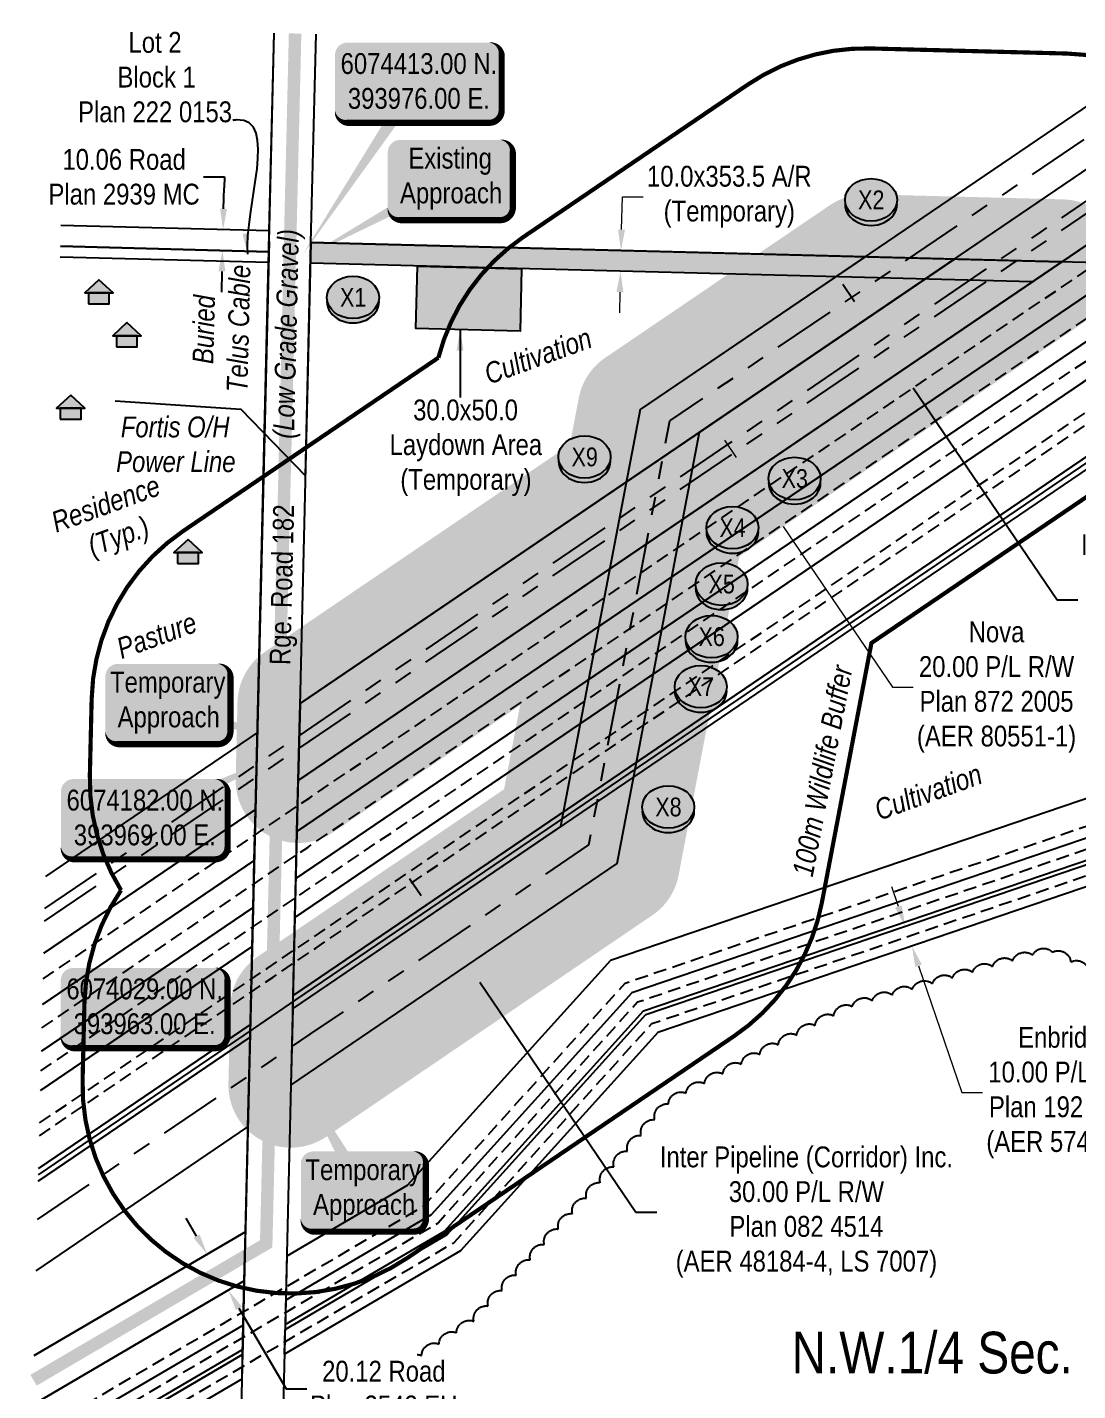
# Model space of a CAD drawing. Extents: x 393387 to 395361, y 6073498 to 6075418.
# Drawn here: x 393845 to 394349, y 6073871 to 6074525 of the extents above; entities that cross this region are included whole.
import ezdxf
from ezdxf.enums import TextEntityAlignment as Align

# ---------------------------------------------------------------- set-up
doc = ezdxf.new("R2010")
doc.units = 0
doc.header["$LTSCALE"] = 5
doc.header["$PDSIZE"] = 0.5
for name, pattern in [('0', [1, 1, 0]), ('foc-DRILLPATH', [14.75, 6, -1.75, 1.75, -1.75, 1.75, -1.75]), ('foc-TIELINE', [1.875, 1.25, -0.625]), ('UG_PIPE', [1.875, 1.25, -0.625])]:
    doc.linetypes.add(name, pattern=pattern)
doc.layers.get('Defpoints').update_dxf_attribs({"color": 9})
for name, color, linetype in [('AS-CABLE', 224, 'foc-CABLE'), ('AS-PIPE-UG', 44, 'UG_PIPE'), ('AS-POWER', 104, 'foc-POWER'), ('AS-POWER-T', 104, 'Continuous'), ('AS-RESIDENCE', 14, 'Continuous'), ('AS-ROADS', 254, 'Continuous'), ('AS-TELUS', 224, 'foc-TEL'), ('C-RW', 13, 'Continuous'), ('C-SYMBOL', 7, 'Continuous'), ('F-RW', 190, 'Continuous'), ('L-ROAD-T', 7, 'Continuous'), ('L-SEC', 7, 'Continuous'), ('L-TITLEDB', 4, 'Continuous'), ('L-TITLEDB-T', 4, 'Continuous'), ('P-BUFFER-H 30m', 51, 'Continuous'), ('P-BUFFER-YELLOW', 50, 'foc-TIELINE'), ('P-BUFFER-YELLOW-T', 50, 'Continuous'), ('P-CROSSINGS', 250, 'Continuous'), ('P-PDRILLPATH', 12, 'foc-DRILLPATH'), ('P-PROPOSED', 10, 'Continuous'), ('P-PROPOSED-T', 10, 'Continuous'), ('P-TEMP-H', 41, 'Continuous'), ('P-TEMP_WORKSPACE', 46, 'Continuous'), ('T-BUSH', 110, '0')]:
    doc.layers.add(name, color=color, linetype=linetype)
for name, color, linetype, lineweight in [('F-RW-T', 190, 'Continuous', 9), ('P-TEMP-T', 46, 'Continuous', 18), ('T-TEXT', 48, 'Continuous', 18)]:
    doc.layers.add(name, color=color, linetype=linetype, lineweight=lineweight)
doc.layers.add('P-REPAIR-BLUE-H', color=7, linetype='Continuous', true_color=0xa0d6fd)
doc.layers.add('P-REPAIR-PURPLE-H', color=7, linetype='Continuous', true_color=0xeeddfd)
doc.styles.add('175L', font='ARIALN.TTF', dxfattribs={"height": 20})
doc.styles.add('80', font='ARIALN.TTF', dxfattribs={"height": 10})
doc.styles.add('80CG', font='ARIALN.TTF', dxfattribs={"height": 10})
doc.styles.add('80L', font='ARIALN.TTF', dxfattribs={"height": 10})
doc.styles.add('80LS', font='ARIALNI.TTF', dxfattribs={"height": 10})
doc.styles.add('Crossing', font='ARIALN.TTF', dxfattribs={"height": 10})
doc.styles.add('foc-LtypeFont', font='ARIALN.TTF', dxfattribs={"height": 7.35})
doc.linetypes.add('foc-CABLE', pattern='A,2,-1,["C",foc-LtypeFont,S=0.2,R=0,X=-0.625,Y=-0.75],-1.24,8', length=12.24)
doc.linetypes.add('foc-POWER', pattern='A,6,-1,["P",foc-LtypeFont,S=0.2,R=0,X=-0.625,Y=-0.75],-1.24,4', length=12.24)
doc.linetypes.add('foc-POWER-NOLINE', pattern='A,0,-4,["P",foc-LtypeFont,S=0.2,R=0,X=-0.625,Y=-0.75],-8.24', length=12.24)
doc.linetypes.add('foc-TEL', pattern='A,2,-1,["T",foc-LtypeFont,S=0.2,R=0,X=-0.425,Y=-0.75],-1.24,8', length=12.24)
doc.linetypes.add('foc-TEL-NOLINE', pattern='A,0,-2,["T",foc-LtypeFont,S=0.2,R=0,X=-0.425,Y=-0.75],-10.24', length=12.24)
doc.dimstyles.new('Compass 5 000', dxfattribs={"dimscale": 5, "dimtxt": 9, "dimasz": 2, "dimexe": 0.2, "dimexo": 0.0625, "dimgap": 0.5, "dimtad": 0, "dimtih": 1, "dimtoh": 1, "dimzin": 0, "dimdsep": 46, "dimtxsty": '80CG', "dimcen": 0.1, "dimse1": 1, "dimse2": 1, "dimclrd": 256, "dimclrt": 256, "dimaunit": 1, "dimadec": 4, "dimazin": 0, "dimtfac": 0.06, "dimtofl": 0, "dimtmove": 0, "dimatfit": 1, "dimfxl": 0.2, "dimtolj": 1, "dimtzin": 0, "dimlwd": -1, "dimarcsym": 0})

# ---------------------------------------------------------------- blocks, each defined once
blk = doc.blocks.new('*D424')
at = {"layer": 'Defpoints', "color": 0, "transparency": 16777216}
for p in [(394544.08, 6074448.83), (394251.2, 6074286.77), (394268.32, 6074261.55)]:
    blk.add_point(p, dxfattribs=at)
at = {"layer": 'F-RW-T', "transparency": 16777216}
for p, q in [((394521.34, 6074482.32), (394515.72, 6074490.59)), ((394549.7, 6074440.56), (394613.17, 6074347.11)), ((394613.17, 6074347.11), (394623.17, 6074347.11))]:
    blk.add_line(p, q, dxfattribs=at)
for points in [[(394522.72, 6074483.26), (394519.96, 6074481.38), (394526.96, 6074474.05)], [(394551.08, 6074441.5), (394548.32, 6074439.62), (394544.08, 6074448.83)]]:
    blk.add_solid(points, dxfattribs=at)
at = {"layer": 'F-RW-T', "transparency": 16777216, "insert": (394696.93, 6074347.11), "char_height": 10, "attachment_point": 5, "style": '80CG'}
blk.add_mtext('\\A1;Pembina\\P30.48 P/L R/W\\PPlan 782 1469\\PPlan 042 0681\\P(AER 37742-61, 37742-256)', dxfattribs=at)
blk = doc.blocks.new('*D425')
at = {"layer": 'Defpoints', "color": 0, "transparency": 16777216}
for p in [(394449.52, 6074421.46), (394268.61, 6074317.02), (394277.18, 6074304.41)]:
    blk.add_point(p, dxfattribs=at)
at = {"layer": 'F-RW-T', "transparency": 16777216}
for p, q in [((394435.34, 6074442.34), (394429.72, 6074450.61)), ((394455.14, 6074413.18), (394488, 6074364.79)), ((394488, 6074364.79), (394498, 6074364.79))]:
    blk.add_line(p, q, dxfattribs=at)
for points in [[(394436.72, 6074443.27), (394433.96, 6074441.4), (394440.96, 6074434.06)], [(394456.52, 6074414.12), (394453.76, 6074412.25), (394449.52, 6074421.46)]]:
    blk.add_solid(points, dxfattribs=at)
at = {"layer": 'F-RW-T', "transparency": 16777216, "insert": (394541.2, 6074364.79), "char_height": 10, "attachment_point": 5, "style": '80CG'}
blk.add_mtext('\\A1;Suncor\\P15.24 P/L R/W\\PPlan 4625 NY\\P(AER 3907-143)', dxfattribs=at)
blk = doc.blocks.new('*D426')
at = {"layer": 'Defpoints', "color": 0, "transparency": 16777216}
for p in [(394412.83, 6074414.96), (394209.41, 6074298.92), (394219.69, 6074283.79)]:
    blk.add_point(p, dxfattribs=at)
at = {"layer": 'F-RW-T', "transparency": 16777216}
for p, q in [((394396.93, 6074438.36), (394391.32, 6074446.63)), ((394418.45, 6074406.69), (394493.37, 6074296.37)), ((394493.37, 6074296.37), (394503.37, 6074296.37))]:
    blk.add_line(p, q, dxfattribs=at)
for points in [[(394398.31, 6074439.3), (394395.56, 6074437.43), (394402.55, 6074430.09)], [(394419.83, 6074407.62), (394417.07, 6074405.75), (394412.83, 6074414.96)]]:
    blk.add_solid(points, dxfattribs=at)
at = {"layer": 'F-RW-T', "transparency": 16777216, "insert": (394546.56, 6074296.37), "char_height": 10, "attachment_point": 5, "style": '80CG'}
blk.add_mtext('\\A1;Nova\\P18.29 P/L R/W\\PPlan 762 0671\\P(AER 80240-44)', dxfattribs=at)
blk = doc.blocks.new('*D427')
at = {"layer": 'Defpoints', "color": 0, "transparency": 16777216}
for p in [(394178.48, 6074302.09), (394201.77, 6074293.73), (394189.72, 6074285.55)]:
    blk.add_point(p, dxfattribs=at)
at = {"layer": 'F-RW-T', "transparency": 16777216}
for p, q in [((394184.92, 6074318.55), (394179.3, 6074326.82)), ((394207.39, 6074285.46), (394259.72, 6074208.42)), ((394259.72, 6074208.42), (394269.72, 6074208.42))]:
    blk.add_line(p, q, dxfattribs=at)
for points in [[(394186.3, 6074319.49), (394183.54, 6074317.61), (394190.54, 6074310.28)], [(394208.77, 6074286.4), (394206.01, 6074284.52), (394201.77, 6074293.73)]]:
    blk.add_solid(points, dxfattribs=at)
at = {"layer": 'F-RW-T', "transparency": 16777216, "insert": (394309.72, 6074208.42), "char_height": 10, "attachment_point": 5, "style": '80CG'}
blk.add_mtext('\\A1;Nova\\P20.00 P/L R/W\\PPlan 872 2005\\P(AER 80551-1)', dxfattribs=at)
blk = doc.blocks.new('*D428')
at = {"layer": 'Defpoints', "color": 0, "transparency": 16777216}
for p in [(394247.23, 6074385.04), (394087.67, 6074276.68), (394104.53, 6074251.87)]:
    blk.add_point(p, dxfattribs=at)
at = {"layer": 'P-PROPOSED-T', "color": 240, "transparency": 16777216}
for p, q in [((394241.61, 6074393.31), (394235.99, 6074401.59)), ((394269.7, 6074351.95), (394338.77, 6074250.25)), ((394338.77, 6074250.25), (394348.77, 6074250.25))]:
    blk.add_line(p, q, dxfattribs=at)
for points in [[(394242.99, 6074394.25), (394240.23, 6074392.38), (394247.23, 6074385.04)], [(394271.08, 6074352.89), (394268.32, 6074351.01), (394264.08, 6074360.22)]]:
    blk.add_solid(points, dxfattribs=at)
at = {"layer": 'P-PROPOSED-T', "transparency": 16777216, "insert": (394420.58, 6074250.25), "char_height": 10, "attachment_point": 5, "style": '80CG'}
blk.add_mtext('\\A1;Inter Pipeline Polaris Inc.\\PInter Pipeline (Corridor) Inc.\\P30.00 P/L R/W\\PPlan 022 2276\\P(AER 33528-2, LS 7101)\\P(AER 33527-1, LS 7001)', dxfattribs=at)
blk = doc.blocks.new('*D430')
at = {"layer": 'Defpoints', "color": 0, "transparency": 16777216}
for p in [(394287.14, 6074100.85), (394290.37, 6074091.38), (394269.09, 6074084.14)]:
    blk.add_point(p, dxfattribs=at)
at = {"layer": 'F-RW-T', "transparency": 16777216}
for p, q in [((394262.65, 6074103.08), (394259.43, 6074112.54)), ((394272.31, 6074074.68), (394293, 6074013.86)), ((394293, 6074013.86), (394303, 6074013.86))]:
    blk.add_line(p, q, dxfattribs=at)
for points in [[(394264.23, 6074103.61), (394261.07, 6074102.54), (394265.87, 6074093.61)], [(394273.89, 6074075.21), (394270.74, 6074074.14), (394269.09, 6074084.14)]]:
    blk.add_solid(points, dxfattribs=at)
at = {"layer": 'F-RW-T', "transparency": 16777216, "insert": (394343.01, 6074013.86), "char_height": 10, "attachment_point": 5, "style": '80CG'}
blk.add_mtext('\\A1;Enbridge\\P10.00 P/L R/W\\PPlan 192 1882\\P(AER 57441-4)', dxfattribs=at)
blk = doc.blocks.new('*D435')
at = {"layer": 'Defpoints', "color": 0, "transparency": 16777216}
for p in [(394062.73, 6074115.88), (394079.59, 6074091.07), (394056.09, 6074075.11)]:
    blk.add_point(p, dxfattribs=at)
at = {"layer": 'P-PROPOSED-T', "color": 240, "transparency": 16777216}
for p, q in [((394033.62, 6074108.2), (394028, 6074116.47)), ((394061.71, 6074066.84), (394136.66, 6073956.47)), ((394136.66, 6073956.47), (394146.66, 6073956.47))]:
    blk.add_line(p, q, dxfattribs=at)
for points in [[(394034.99, 6074109.13), (394032.24, 6074107.26), (394039.23, 6074099.93)], [(394063.09, 6074067.77), (394060.33, 6074065.9), (394056.09, 6074075.11)]]:
    blk.add_solid(points, dxfattribs=at)
at = {"layer": 'P-PROPOSED-T', "transparency": 16777216, "insert": (394218.48, 6073956.47), "char_height": 10, "attachment_point": 5, "style": '80CG'}
blk.add_mtext('\\A1;Inter Pipeline (Corridor) Inc.\\P30.00 P/L R/W\\PPlan 082 4514\\P(AER 48184-4, LS 7007)', dxfattribs=at)
blk = doc.blocks.new('*D438')
at = {"layer": 'Defpoints', "color": 0, "transparency": 16777216}
for p in [(394001.17, 6074421.24), (394129.51, 6074417.92), (394000.91, 6074411.25)]:
    blk.add_point(p, dxfattribs=at)
at = {"layer": 'P-TEMP-T', "transparency": 16777216}
for p, q in [((394129.77, 6074427.92), (394130.18, 6074443.7)), ((394130.18, 6074443.7), (394140.18, 6074443.7)), ((394128.99, 6074397.93), (394128.73, 6074387.93))]:
    blk.add_line(p, q, dxfattribs=at)
for points in [[(394128.1, 6074427.96), (394131.43, 6074427.87), (394129.51, 6074417.92)], [(394127.33, 6074397.97), (394130.66, 6074397.88), (394129.25, 6074407.92)]]:
    blk.add_solid(points, dxfattribs=at)
at = {"layer": 'P-TEMP-T', "transparency": 16777216, "insert": (394181.47, 6074443.7), "char_height": 10, "attachment_point": 5, "style": '80CG'}
blk.add_mtext('\\A1;10.0x353.5 A/R\\P(Temporary)', dxfattribs=at)
blk = doc.blocks.new('xing2')
h = blk.add_hatch(color=50)
h.dxf.hatch_style = 1
edge = h.paths.add_edge_path()
edge.add_ellipse((0, 0), major_axis=(-12.5, 0), ratio=0.816297, start_angle=0, end_angle=360)
h = blk.add_hatch(color=250)
h.dxf.hatch_style = 1
edge = h.paths.add_edge_path()
edge.add_ellipse((0, -2.05), major_axis=(-12.5, 0), ratio=0.816297, start_angle=0, end_angle=180)
edge.add_line((12.5, -2.05), (12.5, 0))
edge.add_ellipse((0, 0), major_axis=(-12.5, 0), ratio=0.816297, start_angle=0, end_angle=180, ccw=False)
edge.add_line((-12.5, 0), (-12.5, -2.05))
at = {"color": 250}
blk.add_ellipse((0, 0), major_axis=(-12.5, 0), ratio=0.816297, dxfattribs=at)
blk.add_ellipse((0, -2.05), major_axis=(-12.5, 0), ratio=0.816297, start_param=0, end_param=3.141593, dxfattribs=at)
at = {"color": 250, "style": 'Crossing'}
blk.add_attdef('CROSSING', text='', height=9, dxfattribs=at).set_placement((0.09, 0.02), align=Align.MIDDLE_CENTER)
at = {"color": 250, "style": 'Crossing', "flags": 1}
for tag, p in [('OWNER', (0.09, -12.49)), ('DESCRIPTION', (0.09, -25.77)), ('LOCATION', (0.09, -39.3)), ('DWG_REF', (0.09, -52.84))]:
    blk.add_attdef(tag, text='', height=9, dxfattribs=at).set_placement(p, align=Align.MIDDLE_CENTER)
blk = doc.blocks.new('*D471')
at = {"layer": 'Defpoints', "color": 0, "transparency": 16777216}
for p in [(393941.09, 6073918.95), (393885.02, 6073909.4), (393895.2, 6073892.04)]:
    blk.add_point(p, dxfattribs=at)
at = {"layer": 'L-TITLEDB-T', "transparency": 16777216}
for p, q in [((393925.85, 6073944.93), (393920.8, 6073953.56)), ((393946.14, 6073910.32), (393968.75, 6073871.74)), ((393968.75, 6073871.74), (393978.75, 6073871.74))]:
    blk.add_line(p, q, dxfattribs=at)
for points in [[(393927.29, 6073945.77), (393924.42, 6073944.09), (393930.91, 6073936.3)], [(393947.58, 6073911.16), (393944.71, 6073909.48), (393941.09, 6073918.95)]]:
    blk.add_solid(points, dxfattribs=at)
at = {"layer": 'L-TITLEDB-T', "transparency": 16777216, "insert": (394015.69, 6073871.74), "char_height": 10, "attachment_point": 5, "style": '80CG'}
blk.add_mtext('\\A1;20.12 Road \\PPlan 3542 EU', dxfattribs=at)
blk = doc.blocks.new('*U472')
h = blk.add_hatch(color=255)
edge = h.paths.add_edge_path()
edge.add_line((-24, -20), (24, -20))
edge.add_arc((24, -14), 6, 270, 360)
edge.add_line((30, -14), (30, 12.5))
edge.add_arc((24, 12.5), 6, 0, 90)
edge.add_line((24, 18.5), (-24, 18.5))
edge.add_arc((-24, 12.5), 6, 90, 180)
edge.add_line((-30, 12.5), (-30, -14))
edge.add_arc((-24, -14), 6, 180, 270)
at = {"color": 1, "flags": 128}
blk.add_lwpolyline([(-24, -20, 3, 3, 0), (24, -20, 3, 3, 0.414214), (30, -14, 3, 3, 0), (30, 12.5, 3, 0, 0.414214), (24, 18.5, 0, 0, 0), (-24, 18.5, 0, 0, 0.414214), (-30, 12.5, 0, 0, 0), (-30, -14, 0, 3, 0.414214)], format="xyseb", close=True, dxfattribs=at)
for points in [[(-69.38, -37.82, 0, 7.5, 0), (0, 0, 0, 0, 0)], [(-25.47, -11.01, 0, 7.5, 0), (0, 0, 0, 0, 0)]]:
    blk.add_lwpolyline(points, format="xyseb", dxfattribs=at)
at = {"color": 1, "style": '80'}
blk.add_attdef('ENTER_TEXT_001', (-26.85, -4.92), '', height=10, dxfattribs=at)
blk = doc.blocks.new('*D473')
at = {"layer": 'Defpoints', "color": 0, "transparency": 16777216}
for p in [(393896.1, 6074429.04), (393895.84, 6074418.99), (393938.25, 6074417.87)]:
    blk.add_point(p, dxfattribs=at)
at = {"layer": 'L-TITLEDB-T', "transparency": 16777216}
for p, q in [((393929.19, 6074453.21), (393939.19, 6074453.21)), ((393939.19, 6074453.21), (393939.05, 6074447.92)), ((393938.78, 6074437.92), (393939.05, 6074447.92)), ((393937.99, 6074407.87), (393937.73, 6074397.88))]:
    blk.add_line(p, q, dxfattribs=at)
for points in [[(393937.12, 6074437.97), (393940.45, 6074437.88), (393938.52, 6074427.93)], [(393936.32, 6074407.92), (393939.66, 6074407.83), (393938.25, 6074417.87)]]:
    blk.add_solid(points, dxfattribs=at)
at = {"layer": 'L-TITLEDB-T', "transparency": 16777216, "insert": (393891.07, 6074453.21), "char_height": 10, "attachment_point": 5, "style": '80CG'}
blk.add_mtext('\\A1;10.06 Road \\PPlan 2939 MC', dxfattribs=at)
blk = doc.blocks.new('res_occ')
for points in [[(0.1, 0.89), (-1.26, -0.37), (1.46, -0.37)], [(-0.9, -1.43), (1.1, -1.43), (1.1, -0.37), (-0.9, -0.37)]]:
    blk.add_hatch(color=14).paths.add_polyline_path(points)
at = {"color": 14}
for points in [[(0.1, 0.89), (-1.26, -0.37), (1.46, -0.37)], [(-0.9, -1.43), (1.1, -1.43), (1.1, -0.37), (-0.9, -0.37)]]:
    blk.add_lwpolyline(points, close=True, dxfattribs=at)
blk = doc.blocks.new('*U476')
h = blk.add_hatch(color=255)
edge = h.paths.add_edge_path()
edge.add_line((-34, -20), (34, -20))
edge.add_arc((34, -14), 6, 270, 360)
edge.add_line((40, -14), (40, 12.5))
edge.add_arc((34, 12.5), 6, 0, 90)
edge.add_line((34, 18.5), (-34, 18.5))
edge.add_arc((-34, 12.5), 6, 90, 180)
edge.add_line((-40, 12.5), (-40, -14))
edge.add_arc((-34, -14), 6, 180, 270)
at = {"color": 1, "flags": 128}
blk.add_lwpolyline([(-34, -20, 3, 3, 0), (34, -20, 3, 3, 0.414214), (40, -14, 3, 3, 0), (40, 12.5, 3, 0, 0.414214), (34, 18.5, 0, 0, 0), (-34, 18.5, 0, 0, 0.414214), (-40, 12.5, 0, 0, 0), (-40, -14, 0, 3, 0.414214)], format="xyseb", close=True, dxfattribs=at)
for points in [[(-55.74, -83.65, 0, 7.5, 0), (0, 0, 0, 0, 0)], [(-25.47, -11.01, 0, 7.5, 0), (0, 0, 0, 0, 0)]]:
    blk.add_lwpolyline(points, format="xyseb", dxfattribs=at)
at = {"color": 1, "style": '80'}
blk.add_attdef('ENTER_TEXT_001', (-26.85, -4.92), '', height=10, dxfattribs=at)
blk = doc.blocks.new('*U477')
h = blk.add_hatch(color=255)
edge = h.paths.add_edge_path()
edge.add_line((-24, -20), (24, -20))
edge.add_arc((24, -14), 6, 270, 360)
edge.add_line((30, -14), (30, 12.5))
edge.add_arc((24, 12.5), 6, 0, 90)
edge.add_line((24, 18.5), (-24, 18.5))
edge.add_arc((-24, 12.5), 6, 90, 180)
edge.add_line((-30, 12.5), (-30, -14))
edge.add_arc((-24, -14), 6, 180, 270)
at = {"color": 1, "flags": 128}
blk.add_lwpolyline([(-24, -20, 3, 3, 0), (24, -20, 3, 3, 0.414214), (30, -14, 3, 3, 0), (30, 12.5, 3, 0, 0.414214), (24, 18.5, 0, 0, 0), (-24, 18.5, 0, 0, 0.414214), (-30, 12.5, 0, 0, 0), (-30, -14, 0, 3, 0.414214)], format="xyseb", close=True, dxfattribs=at)
blk.add_lwpolyline([(58.81, -20.38, 0, 7.5, 0), (0, 0, 0, 0, 0)], format="xyseb", dxfattribs=at)
blk.add_lwpolyline([(58.81, -20.38, 0, 7.5, 0), (0, 0, 0, 0, 0)], format="xyseb", dxfattribs=at)
at = {"color": 1, "style": '80'}
blk.add_attdef('ENTER_TEXT_001', (-26.85, -4.92), '', height=10, dxfattribs=at)
blk = doc.blocks.new('*U478')
h = blk.add_hatch(color=255)
edge = h.paths.add_edge_path()
edge.add_line((-34, -20), (34, -20))
edge.add_arc((34, -14), 6, 270, 360)
edge.add_line((40, -14), (40, 12.5))
edge.add_arc((34, 12.5), 6, 0, 90)
edge.add_line((34, 18.5), (-34, 18.5))
edge.add_arc((-34, 12.5), 6, 90, 180)
edge.add_line((-40, 12.5), (-40, -14))
edge.add_arc((-34, -14), 6, 180, 270)
at = {"color": 1, "flags": 128}
for points in [[(69.75, 31.72, 0, 7.5, 0), (0, 0, 0, 0, 0)], [(-25.47, -11.01, 0, 7.5, 0), (0, 0, 0, 0, 0)]]:
    blk.add_lwpolyline(points, format="xyseb", dxfattribs=at)
blk.add_lwpolyline([(-34, -20, 3, 3, 0), (34, -20, 3, 3, 0.414214), (40, -14, 3, 3, 0), (40, 12.5, 3, 0, 0.414214), (34, 18.5, 0, 0, 0), (-34, 18.5, 0, 0, 0.414214), (-40, 12.5, 0, 0, 0), (-40, -14, 0, 3, 0.414214)], format="xyseb", close=True, dxfattribs=at)
at = {"color": 1, "style": '80'}
blk.add_attdef('ENTER_TEXT_001', (-26.85, -4.92), '', height=10, dxfattribs=at)
blk = doc.blocks.new('*U479')
h = blk.add_hatch(color=255)
edge = h.paths.add_edge_path()
edge.add_line((-24, -20), (24, -20))
edge.add_arc((24, -14), 6, 270, 360)
edge.add_line((30, -14), (30, 12.5))
edge.add_arc((24, 12.5), 6, 0, 90)
edge.add_line((24, 18.5), (-24, 18.5))
edge.add_arc((-24, 12.5), 6, 90, 180)
edge.add_line((-30, 12.5), (-30, -14))
edge.add_arc((-24, -14), 6, 180, 270)
at = {"color": 1, "flags": 128}
for points in [[(-37.17, 64.69, 0, 7.5, 0), (0, 0, 0, 0, 0)], [(-25.47, -11.01, 0, 7.5, 0), (0, 0, 0, 0, 0)]]:
    blk.add_lwpolyline(points, format="xyseb", dxfattribs=at)
blk.add_lwpolyline([(-24, -20, 3, 3, 0), (24, -20, 3, 3, 0.414214), (30, -14, 3, 3, 0), (30, 12.5, 3, 0, 0.414214), (24, 18.5, 0, 0, 0), (-24, 18.5, 0, 0, 0.414214), (-30, 12.5, 0, 0, 0), (-30, -14, 0, 3, 0.414214)], format="xyseb", close=True, dxfattribs=at)
at = {"color": 1, "style": '80'}
blk.add_attdef('ENTER_TEXT_001', (-26.85, -4.92), '', height=10, dxfattribs=at)
blk = doc.blocks.new('*U480')
h = blk.add_hatch(color=255)
edge = h.paths.add_edge_path()
edge.add_line((-34, -20), (34, -20))
edge.add_arc((34, -14), 6, 270, 360)
edge.add_line((40, -14), (40, 12.5))
edge.add_arc((34, 12.5), 6, 0, 90)
edge.add_line((34, 18.5), (-34, 18.5))
edge.add_arc((-34, 12.5), 6, 90, 180)
edge.add_line((-40, 12.5), (-40, -14))
edge.add_arc((-34, -14), 6, 180, 270)
at = {"color": 1, "flags": 128}
blk.add_lwpolyline([(-34, -20, 3, 3, 0), (34, -20, 3, 3, 0.414214), (40, -14, 3, 3, 0), (40, 12.5, 3, 0, 0.414214), (34, 18.5, 0, 0, 0), (-34, 18.5, 0, 0, 0.414214), (-40, 12.5, 0, 0, 0), (-40, -14, 0, 3, 0.414214)], format="xyseb", close=True, dxfattribs=at)
for points in [[(-25.47, -11.01, 0, 7.5, 0), (0, 0, 0, 0, 0)], [(65.92, -22.4, 0, 7.5, 0), (0, 0, 0, 0, 0)]]:
    blk.add_lwpolyline(points, format="xyseb", dxfattribs=at)
at = {"color": 1, "style": '80'}
blk.add_attdef('ENTER_TEXT_001', (-26.85, -4.92), '', height=10, dxfattribs=at)

msp = doc.modelspace()

# ---------------------------------------------------------------- hatches: boundary and pattern name
at = {"layer": 'P-BUFFER-H 30m'}
h = msp.add_hatch(color=256, dxfattribs=at)
h.dxf.hatch_style = 1
h.paths.add_polyline_path([(394341.752, 6074442.436, -0.7287791), (394357.83, 6074387.629), (394186.367, 6074271.181), (394157.14, 6074118.097, -0.1989532), (394144.527, 6074098.905), (393987.97, 6073992.581, -0.6100711), (393941.124, 6074018.112), (393942, 6074054.972, -0.2421812), (393955.137, 6074079.077), (394073.398, 6074159.392), (394081.091, 6074199.684), (393991.448, 6074138.804, -0.6100711), (393944.602, 6074164.336), (393945.479, 6074201.195, -0.2421812), (393958.616, 6074225.3), (394104.957, 6074324.686), (394109.255, 6074347.2, -0.1989532), (394121.868, 6074366.391), (394229.82, 6074439.705, -0.1568858), (394247.451, 6074444.878), (394290.315, 6074443.768)])
h.paths.add_polyline_path([(394124.138, 6074265.184), (393974.593, 6074163.622), (393975.47, 6074200.482), (394132.093, 6074306.851), (394138.723, 6074341.573), (394246.674, 6074414.888), (394289.538, 6074413.778), (394340.975, 6074412.446), (394159.23, 6074289.016), (394127.672, 6074123.723), (393971.115, 6074017.399), (393971.992, 6074054.259), (394100.535, 6074141.557)], flags=16)
at = {"layer": 'P-REPAIR-BLUE-H'}
h = msp.add_hatch(color=256, dxfattribs=at)
h.dxf.hatch_style = 1
h.paths.add_polyline_path([(393975.47, 6074200.482), (393974.593, 6074163.622), (394340.975, 6074412.446), (394289.538, 6074413.778)])
at = {"layer": 'P-REPAIR-PURPLE-H'}
h = msp.add_hatch(color=256, dxfattribs=at)
h.dxf.hatch_style = 1
h.paths.add_polyline_path([(393971.992, 6074054.259), (393971.115, 6074017.399), (394127.672, 6074123.723), (394167.185, 6074330.683), (394289.538, 6074413.778), (394246.674, 6074414.888), (394138.723, 6074341.573), (394100.535, 6074141.557)])
at = {"layer": 'P-TEMP-H'}
h = msp.add_hatch(color=256, dxfattribs=at)
h.dxf.hatch_style = 1
h.paths.add_polyline_path([(394326.787, 6074402.81), (393980.496, 6074411.775), (393980.734, 6074421.772), (394340.975, 6074412.446)])
h = msp.add_hatch(color=256, dxfattribs=at)
h.dxf.hatch_style = 1
h.paths.add_polyline_path([(394081.833, 6074409.152), (394081.057, 6074379.162), (394031.074, 6074380.456), (394031.85, 6074410.445)])

# ---------------------------------------------------------------- linework, layer by layer
at = {"layer": 'AS-CABLE', "flags": 128}
msp.add_lwpolyline([(393849.938, 6073974.389), (393953.087, 6074044.441), (393973.543, 6074058.334), (394631.189, 6074504.967)], dxfattribs=at)
at = {"layer": 'AS-PIPE-UG', "flags": 128}
for points in [[(393850.384, 6073993.114), (393962.54, 6074069.284), (393982.996, 6074083.176), (394605.059, 6074505.644)], [(393850.53, 6073999.257), (393959.73, 6074073.42), (393980.187, 6074087.313), (394596.486, 6074505.866)], [(393851.125, 6074024.273), (393957.299, 6074096.38), (393977.755, 6074110.273), (394561.577, 6074506.769)], [(393851.615, 6074044.871), (393958.691, 6074117.591), (393979.147, 6074131.484), (394532.833, 6074507.513)], [(393852.174, 6074068.394), (393959.756, 6074141.457), (393980.212, 6074155.35), (394500.007, 6074508.363)], [(393848.288, 6073850.059), (393955.076, 6073912.656), (393975.486, 6073924.62), (394034.928, 6073959.464), (394131.501, 6074066.379), (394884.221, 6074322.47)], [(393846.668, 6073836.939), (393950.78, 6073897.967), (393971.19, 6073909.931), (394041.635, 6073951.224), (394137.465, 6074057.317), (394883.958, 6074311.289)], [(393846.333, 6073822.833), (393950.444, 6073883.86), (393970.854, 6073895.825), (394049.3, 6073941.807), (394144.28, 6074046.96), (394794.977, 6074268.341), (394883.657, 6074298.512)]]:
    msp.add_lwpolyline(points, dxfattribs=at)
at = {"layer": 'AS-POWER', "linetype": 'foc-POWER-NOLINE', "flags": 128}
msp.add_lwpolyline([(393978.07, 6074309.788), (393980.734, 6074421.772), (393983.174, 6074521.742)], dxfattribs=at)
at = {"layer": 'AS-POWER', "flags": 128}
msp.add_lwpolyline([(393886.743, 6074345.691), (393947.039, 6074341.727), (393978.07, 6074309.788)], dxfattribs=at)
at = {"layer": 'AS-ROADS', "const_width": 6, "flags": 128}
msp.add_lwpolyline([(393847.593, 6073875.802), (393959.24, 6073941.247), (393973.118, 6074522.023)], dxfattribs=at)
at = {"layer": 'AS-TELUS', "linetype": 'foc-TEL-NOLINE', "flags": 128}
msp.add_lwpolyline([(393847.874, 6073887.628), (393949.317, 6073947.092), (393960.383, 6074412.283), (393960.502, 6074417.281), (393960.744, 6074427.338), (393963.06, 6074522.263)], dxfattribs=at)
at = {"layer": 'C-RW', "flags": 128}
for points in [[(394388.561, 6074511.248), (394138.723, 6074341.573), (394100.535, 6074141.557), (393971.992, 6074054.259), (393971.115, 6074017.399), (394127.672, 6074123.723), (394167.185, 6074330.683), (394431.425, 6074510.138)], [(394482.862, 6074508.807), (393974.593, 6074163.622), (393975.47, 6074200.482), (394431.425, 6074510.138)], [(393852.467, 6074080.681), (393954.137, 6074149.729), (393955.014, 6074186.589), (393853.343, 6074117.541)], [(393848.842, 6073928.314), (393950.513, 6073997.363), (393951.536, 6074040.366), (393849.865, 6073971.318)]]:
    msp.add_lwpolyline(points, dxfattribs=at)
at = {"layer": 'F-RW', "flags": 128}
for points in [[(394635.475, 6074504.856), (393971.992, 6074054.259), (393972.138, 6074060.402), (394626.902, 6074505.078)], [(394626.902, 6074505.078), (393972.138, 6074060.402), (393973.029, 6074097.852), (394574.642, 6074506.431)], [(394574.642, 6074506.431), (393973.029, 6074097.852), (393973.474, 6074116.577), (394548.512, 6074507.107)], [(394548.512, 6074507.107), (393973.474, 6074116.577), (393974.009, 6074139.049), (394517.153, 6074507.919)], [(394517.153, 6074507.919), (393974.009, 6074139.049), (393974.593, 6074163.622), (394482.862, 6074508.807)], [(394884.534, 6074335.78), (394783.704, 6074301.476), (394124.401, 6074077.167), (394026.944, 6073969.273), (393969.165, 6073935.404), (393968.326, 6073900.138), (394046.106, 6073945.731), (394141.441, 6074051.275), (394793.367, 6074273.075), (394883.782, 6074303.836)], [(394884.083, 6074316.614), (394789.502, 6074284.435), (394134.625, 6074061.632), (394038.441, 6073955.148), (393968.661, 6073914.244), (393968.382, 6073902.489), (394044.828, 6073947.301), (394140.305, 6074053.002), (394792.723, 6074274.968), (394883.833, 6074305.966)], [(394883.532, 6074293.188), (394796.588, 6074263.608), (394147.12, 6074042.645), (394052.493, 6073937.884), (393968.046, 6073888.383), (393968.326, 6073900.138), (394046.106, 6073945.731), (394141.441, 6074051.275), (394793.367, 6074273.075), (394883.782, 6074303.836)], [(393851.882, 6074056.108), (393953.553, 6074125.156), (393954.137, 6074149.729), (393852.467, 6074080.681)], [(393851.347, 6074033.635), (393953.018, 6074102.684), (393953.553, 6074125.156), (393851.882, 6074056.108)], [(393850.902, 6074014.911), (393952.573, 6074083.959), (393953.018, 6074102.684), (393851.347, 6074033.635)], [(393850.011, 6073977.461), (393951.682, 6074046.51), (393952.573, 6074083.959), (393850.902, 6074014.911)], [(393849.865, 6073971.318), (393951.536, 6074040.366), (393951.682, 6074046.51), (393850.011, 6073977.461)], [(393846.473, 6073828.71), (393947.916, 6073888.174), (393948.754, 6073923.44), (393847.312, 6073863.976)], [(393846.193, 6073816.955), (393947.636, 6073876.419), (393947.916, 6073888.174), (393846.473, 6073828.71)]]:
    msp.add_lwpolyline(points, dxfattribs=at)
at = {"layer": 'F-RW'}
msp.add_lwpolyline([(393846.808, 6073842.817), (393948.251, 6073902.28), (393947.971, 6073890.525), (393846.529, 6073831.061)], dxfattribs=at)
at = {"layer": 'L-SEC'}
for p, q in [((393960.621, 6074422.295), (393963.06, 6074522.263)), ((393980.735, 6074421.804), (393983.174, 6074521.742)), ((393960.621, 6074422.293), (393941.491, 6073618.096)), ((393980.735, 6074421.814), (393961.605, 6073617.618))]:
    msp.add_line(p, q, dxfattribs=at)
at = {"layer": 'L-SEC', "flags": 128}
msp.add_lwpolyline([(394786.04, 6074400.925), (393980.734, 6074421.772)], dxfattribs=at)
at = {"layer": 'L-TITLEDB', "flags": 128}
for points in [[(393860.536, 6074419.92), (393960.502, 6074417.281), (393960.744, 6074427.338), (393860.775, 6074429.977)], [(393860.417, 6074414.921), (393960.383, 6074412.283), (393960.502, 6074417.281), (393860.536, 6074419.92)], [(393847.312, 6073863.976), (393948.754, 6073923.44), (393949.317, 6073947.092), (393847.874, 6073887.628)]]:
    msp.add_lwpolyline(points, dxfattribs=at)
at = {"layer": 'P-BUFFER-YELLOW', "ltscale": 2, "const_width": 1.999, "flags": 128}
msp.add_lwpolyline([(394041.868, 6074366.457), (393919.288, 6074283.208, 0.2421812), (393875.499, 6074202.86), (393874.622, 6074166, 0.1457036), (393889.601, 6074110.931, 0.1457036), (393872.02, 6074056.637), (393871.143, 6074019.777, 0.6100711), (394027.297, 6073934.673), (394183.854, 6074040.997, 0.1989532), (394225.898, 6074104.969), (394249.686, 6074229.567), (394397.158, 6074329.721, 0.7287791), (394343.563, 6074512.413), (394292.127, 6074513.745, 0.000001), (394292.126, 6074513.745), (394249.262, 6074514.854, 0.1568858), (394190.492, 6074497.613), (394082.54, 6074424.299, 0.1826758), (394041.868, 6074366.457)], format="xyb", close=True, dxfattribs=at)
at = {"layer": 'P-CROSSINGS', "flags": 128}
for points in [[(394260.317, 6074409.533, 0, 6, 0), (394249.588, 6074442.223, 0, 0, 0)], [(394145.145, 6074297.241, 0, 6, 0), (394112.081, 6074318.867, 0, 0, 0)], [(394145.662, 6074297.933, 0, 6, 0), (394212.89, 6074308.506, 0, 0, 0)], [(394139.032, 6074263.211, 0, 6, 0), (394183.083, 6074284.942, 0, 0, 0)], [(394133.956, 6074236.62, 0, 6, 0), (394177.834, 6074257.864, 0, 0, 0)], [(394129.263, 6074213.09, 0, 6, 0), (394173.032, 6074232.61, 0, 0, 0)], [(394123.735, 6074183.087, 0, 6, 0), (394167.868, 6074208.626, 0, 0, 0)], [(394118.522, 6074156.795, 0, 6, 0), (394152.275, 6074150.89, 0, 0, 0)]]:
    msp.add_lwpolyline(points, format="xyseb", dxfattribs=at)
at = {"layer": 'P-PDRILLPATH', "flags": 128}
for points in [[(393849.427, 6073952.888), (393959.963, 6074027.957), (393980.419, 6074041.85), (394114.103, 6074132.64), (394152.954, 6074336.128), (394409.993, 6074510.693)], [(393852.832, 6074096.039), (393947.115, 6074160.07), (393967.571, 6074173.963), (394333.953, 6074422.787), (394461.43, 6074509.362)], [(393852.978, 6074102.182), (393944.305, 6074164.207), (393964.762, 6074178.099), (394331.144, 6074426.923), (394452.857, 6074509.584)]]:
    msp.add_lwpolyline(points, dxfattribs=at)
at = {"layer": 'P-PROPOSED', "flags": 128}
for points in [[(393971.992, 6074054.259), (393971.115, 6074017.399), (394127.672, 6074123.723), (394167.185, 6074330.683), (394289.538, 6074413.778), (394246.674, 6074414.888), (394138.723, 6074341.573), (394100.535, 6074141.557)], [(393975.47, 6074200.482), (393974.593, 6074163.622), (394340.975, 6074412.446), (394289.538, 6074413.778)]]:
    msp.add_lwpolyline(points, close=True, dxfattribs=at)
at = {"layer": 'P-TEMP_WORKSPACE', "flags": 128}
msp.add_lwpolyline([(394326.787, 6074402.81), (393980.496, 6074411.775), (393980.734, 6074421.772), (394340.975, 6074412.446)], close=True, dxfattribs=at)
at = {"layer": 'P-TEMP_WORKSPACE'}
msp.add_lwpolyline([(394081.833, 6074409.152), (394081.057, 6074379.162), (394031.074, 6074380.456), (394031.85, 6074410.445)], close=True, dxfattribs=at)
at = {"layer": 'T-BUSH', "flags": 128}
msp.add_lwpolyline([(394031.638, 6073888.122, -0.0908815), (394033.795, 6073887.685, -0.5205671), (394042.167, 6073893.153, -0.5205671), (394050.54, 6073898.621, -0.5205671), (394058.912, 6073904.089, -0.5205671), (394065.699, 6073911.423, -0.5205671), (394072.444, 6073918.805, -0.5205671), (394079.19, 6073926.188, -0.5205671), (394085.935, 6073933.571, -0.5205671), (394092.68, 6073940.953, -0.5205671), (394099.425, 6073948.336, -0.5205671), (394106.17, 6073955.718, -0.5205671), (394112.915, 6073963.101, -0.5205671), (394119.532, 6073970.598, -0.5205671), (394126.072, 6073978.163, -0.5205671), (394132.613, 6073985.727, -0.5205671), (394139.154, 6073993.291, -0.5205671), (394145.694, 6074000.856, -0.5205671), (394152.235, 6074008.42, -0.5205671), (394160.676, 6074013.587, -0.5205671), (394169.533, 6074018.229, -0.5205671), (394178.39, 6074022.872, -0.5205671), (394187.247, 6074027.515, -0.5205671), (394196.104, 6074032.157, -0.5205671), (394204.961, 6074036.8, -0.5205671), (394213.818, 6074041.443, -0.5205671), (394222.675, 6074046.085, -0.5205671), (394231.532, 6074050.728, -0.5205671), (394240.461, 6074055.191, -0.5205671), (394250.08, 6074057.924, -0.5205671), (394259.7, 6074060.656, -0.5205671), (394269.319, 6074063.389, -0.5205671), (394278.938, 6074066.121, -0.5205671), (394288.558, 6074068.853, -0.5205671), (394298.177, 6074071.586, -0.5205671), (394307.797, 6074074.318, -0.5205671), (394317.416, 6074077.05, -0.5205671), (394327.036, 6074079.783, -0.5205671), (394336.517, 6074081.223, -0.5205671), (394345.338, 6074076.513, -0.5205671), (394354.16, 6074071.803, -0.5205671), (394362.981, 6074067.094, -0.5205671), (394371.803, 6074062.384, -0.5205671), (394380.76, 6074057.95, -0.5205671), (394389.858, 6074053.799, -0.5205671), (394398.956, 6074049.648, -0.5205671), (394408.91, 6074049.732, -0.5205671), (394418.906, 6074050.021, -0.5205671), (394428.902, 6074050.311, -0.5205671), (394438.886, 6074050.822, -0.5205671), (394448.858, 6074051.567, -0.5205671), (394458.83, 6074052.312, -0.5205671), (394468.803, 6074053.057, -0.5205671), (394478.775, 6074053.803, -0.5205671), (394488.386, 6074055.235, -0.5205671), (394494.661, 6074063.021, -0.5205671), (394500.936, 6074070.807, -0.5205671), (394504.197, 6074079.81, -0.5205671), (394505.083, 6074089.77, -0.5205671), (394505.969, 6074099.731, -0.5205671), (394506.854, 6074109.692, -0.5205671), (394507.774, 6074119.646, -0.5205671), (394510.441, 6074129.284, -0.5205671), (394513.108, 6074138.922, -0.5205671), (394519.659, 6074144.853, -0.5205671), (394529.162, 6074147.965, -0.5205671), (394538.666, 6074151.076, -0.5205671), (394548.169, 6074154.188, -0.5205671), (394557.673, 6074157.3, -0.5205671), (394567.176, 6074160.412, -0.5205671), (394576.68, 6074163.524, -0.5205671), (394586.183, 6074166.636, -0.5205671), (394595.686, 6074169.748, -0.5205671), (394605.19, 6074172.86, -0.5205671), (394614.693, 6074175.972, -0.5205671), (394624.197, 6074179.084, -0.5205671), (394627.686, 6074176.796, -0.5205671), (394623.574, 6074167.681, -0.5205671), (394619.461, 6074158.566, -0.5205671), (394615.348, 6074149.451, -0.5205671), (394611.235, 6074140.336, -0.5205671), (394607.122, 6074131.221, -0.5205671), (394603.009, 6074122.106, -0.5205671), (394598.896, 6074112.991, -0.5205671), (394594.783, 6074103.876, -0.5205671), (394590.67, 6074094.761, -0.5205671), (394583.231, 6074088.264, -0.5205671), (394573.909, 6074085.014, -0.5205671), (394564.238, 6074082.47, -0.5205671), (394558.86, 6074074.204, -0.5205671), (394555.558, 6074065.221, -0.5205671), (394556.592, 6074055.274, -0.5205671), (394557.626, 6074045.328, -0.5205671), (394561.459, 6074036.164, -0.5205671), (394567.056, 6074028.066, -0.5205671), (394574.206, 6074021.075, -0.5205671), (394581.703, 6074014.485, -0.5205671), (394589.65, 6074008.415, -0.5205671), (394597.596, 6074002.344, -0.5205671), (394605.543, 6073996.273, -0.5205671), (394613.49, 6073990.203, -0.5205671), (394621.436, 6073984.132, -0.5205671), (394629.383, 6073978.062, -0.5205671), (394637.646, 6073972.453, -0.5205671), (394646.173, 6073967.229, -0.5205671), (394654.7, 6073962.004, -0.5205671), (394663.226, 6073956.779, -0.5205671), (394672.597, 6073953.819, -0.5205671), (394682.463, 6073952.188, -0.5205671), (394692.329, 6073950.557, -0.5205671), (394702.254, 6073949.365, -0.5205671), (394712.201, 6073948.34, -0.5205671), (394722.149, 6073947.315, -0.5205671), (394732.1, 6073947.591, -0.5205671), (394742.054, 6073948.548, -0.5205671), (394752.009, 6073949.504, -0.5205671), (394760.941, 6073952.675, -0.5205671), (394768.129, 6073959.628, -0.5205671), (394768.537, 6073969.52, -0.5205671), (394768.701, 6073979.519, -0.5205671), (394768.865, 6073989.518, -0.5205671), (394769.028, 6073999.516, -0.5205671), (394769.192, 6074009.515, -0.5205671), (394769.355, 6074019.514, -0.5205671), (394769.519, 6074029.512, -0.5205671), (394769.683, 6074039.511, -0.5205671), (394769.846, 6074049.51, -0.5205671), (394770.01, 6074059.508, -0.5205671), (394770.173, 6074069.507, -0.5205671), (394770.337, 6074079.506, -0.5205671), (394770.501, 6074089.504, -0.5205671), (394770.664, 6074099.503, -0.5205671), (394770.828, 6074109.502, -0.5205671), (394773.006, 6074118.718, -0.5205671), (394780.173, 6074119.6, -0.5205671), (394787.93, 6074113.29, -0.5205671), (394789.96, 6074104.283, -0.5205671), (394789.882, 6074094.283, -0.5205671), (394789.804, 6074084.283, -0.5205671), (394789.726, 6074074.283, -0.5205671), (394789.649, 6074064.284, -0.5205671), (394789.571, 6074054.284, -0.5205671), (394789.493, 6074044.284, -0.5205671), (394789.415, 6074034.285, -0.5205671), (394789.337, 6074024.285, -0.5205671), (394789.259, 6074014.285, -0.5205671), (394789.181, 6074004.286, -0.5205671), (394789.103, 6073994.286, -0.5205671), (394789.025, 6073984.286, -0.5205671), (394788.947, 6073974.286, -0.5205671), (394788.869, 6073964.287, -0.5205671), (394795.817, 6073957.278, -0.5205671), (394803.079, 6073950.404, -0.5205671), (394810.341, 6073943.53, -0.5205671), (394817.604, 6073936.655, -0.5205671), (394823.41, 6073931.159)], format="xyb", dxfattribs=at)

# ---------------------------------------------------------------- block references
ref = msp.add_blockref('*U476', (394032.251, 6074499.187))
ref.add_attrib('ENTER_TEXT_001', '6074413.00 N.', (393994.956, 6074502.605), dxfattribs={"color": 1, "height": 10, "style": '80'})
ref.add_attrib('ENTER_TEXT_002', '393976.00 E.', (393998.432, 6074485.898), dxfattribs={"color": 1, "height": 10, "style": '80'})
ref = msp.add_blockref('*U472', (394047.58, 6074452.489))
ref.add_attrib('ENTER_TEXT_001', 'Existing', (394027.464, 6074457.21), dxfattribs={"color": 1, "height": 10, "style": '80'})
ref.add_attrib('ENTER_TEXT_002', 'Approach', (394023.457, 6074440.544), dxfattribs={"color": 1, "height": 10, "style": '80'})
ref = msp.add_blockref('*U477', (393912.08, 6074201.053))
ref.add_attrib('ENTER_TEXT_001', 'Temporary', (393884.297, 6074205.775), dxfattribs={"color": 1, "height": 10, "style": '80'})
ref.add_attrib('ENTER_TEXT_002', 'Approach', (393887.957, 6074189.108), dxfattribs={"color": 1, "height": 10, "style": '80'})
ref = msp.add_blockref('*U478', (393900.744, 6074145.765))
ref.add_attrib('ENTER_TEXT_001', '6074182.00 N.', (393863.449, 6074149.184), dxfattribs={"color": 1, "height": 10, "style": '80'})
ref.add_attrib('ENTER_TEXT_002', '393969.00 E.', (393866.924, 6074132.476), dxfattribs={"color": 1, "height": 10, "style": '80'})
ref = msp.add_blockref('*U480', (393900.654, 6074055.161))
ref.add_attrib('ENTER_TEXT_001', '6074029.00 N.', (393863.359, 6074058.58), dxfattribs={"color": 1, "height": 10, "style": '80'})
ref.add_attrib('ENTER_TEXT_002', '393963.00 E.', (393866.834, 6074041.872), dxfattribs={"color": 1, "height": 10, "style": '80'})
ref = msp.add_blockref('*U479', (394005.868, 6073967.102))
ref.add_attrib('ENTER_TEXT_001', 'Temporary', (393978.085, 6073971.824), dxfattribs={"color": 1, "height": 10, "style": '80'})
ref.add_attrib('ENTER_TEXT_002', 'Approach', (393981.745, 6073955.157), dxfattribs={"color": 1, "height": 10, "style": '80'})
at = {"layer": 'AS-RESIDENCE', "color": 2, "xscale": 4.998245000000003, "yscale": 4.998245000000003, "zscale": 4.998245000000003}
for p in [(393878.465, 6074399.446), (393891.906, 6074378.876), (393864.945, 6074344.115), (393921.224, 6074274.841)]:
    msp.add_blockref('res_occ', p, dxfattribs=at)
at = {"layer": 'P-CROSSINGS', "xscale": 1.000190094096578, "yscale": 1.000190094096578, "zscale": 1.000190094096578}
for p, values in [((394249.499, 6074442.203), {'CROSSING': 'X2'}), ((394111.992, 6074318.847), {'CROSSING': 'X9'}), ((394212.801, 6074308.486), {'CROSSING': 'X3'}), ((394182.994, 6074284.922), {'CROSSING': 'X4'}), ((394177.745, 6074257.844), {'CROSSING': 'X5'}), ((394172.942, 6074232.59), {'CROSSING': 'X6'}), ((394167.778, 6074208.606), {'CROSSING': 'X7'}), ((394152.186, 6074150.87), {'CROSSING': 'X8'})]:
    msp.add_blockref('xing2', p, dxfattribs=at).add_auto_attribs(values)
at = {"layer": 'P-CROSSINGS'}
msp.add_blockref('xing2', (394000.899, 6074395.408), dxfattribs=at).add_auto_attribs({'CROSSING': 'X1'})

# ---------------------------------------------------------------- texts
at = {"layer": 'AS-POWER-T', "insert": (393886.908, 6074338.25), "char_height": 10, "attachment_point": 1, "style": '175L'}
msp.add_mtext_dynamic_manual_height_columns('\\pi2.5534;{\\fArial Narrow|b0|i1|c0|p34;Fortis O/H\\P\\pi0.32626;Power Line}', width=57.1191, gutter_width=100, heights=[0], dxfattribs=at)
at = {"layer": 'AS-RESIDENCE', "insert": (393854.77, 6074291.715), "char_height": 10, "attachment_point": 1, "rotation": 20, "style": '80L'}
msp.add_mtext_dynamic_manual_height_columns('\\pi0.32626;{\\fArial Narrow|b0|i1|c0|p34;Residence\\P\\pi12.83;(Typ.)}', width=53.94038, gutter_width=50, heights=[0], dxfattribs=at)
at = {"layer": 'AS-TELUS', "insert": (393923.543, 6074349.701), "char_height": 10, "attachment_point": 1, "rotation": 88.633834, "style": '175L'}
msp.add_mtext_dynamic_manual_height_columns('\\pi13.884;{\\fArial Narrow|b0|i1|c0|p34;Buried\\P\\pi0.76282;Telus Cable}', width=60.93902, gutter_width=100, heights=[0], dxfattribs=at)
at = {"layer": 'C-SYMBOL', "color": 3, "style": '175L'}
msp.add_text('N.W.1/4 Sec. 14-67-18-W.4M.', height=20, dxfattribs=at).set_placement((394364.784, 6073873.078), align=Align.BOTTOM_CENTER)
at = {"layer": 'L-ROAD-T', "style": '80L'}
msp.add_text('Rge. Road 182', height=10, rotation=88.637325, dxfattribs=at).set_placement((393966.734, 6074257.536), align=Align.MIDDLE_CENTER)
at = {"layer": 'L-TITLEDB-T', "insert": (393860.962, 6074522.791), "char_height": 10, "attachment_point": 1, "style": '80L'}
msp.add_mtext_dynamic_manual_height_columns('\\pi32.204;Lot 2\\P\\pi26.932;Block 1\\P\\pi7.9991;Plan 222 0153', width=88.46759, gutter_width=50, heights=[0], dxfattribs=at)
at = {"layer": 'P-BUFFER-YELLOW-T', "insert": (394211.463, 6074117.94), "char_height": 9.99695, "attachment_point": 1, "rotation": 79.190974, "style": '80L'}
msp.add_mtext_dynamic_manual_height_columns('\\pi0.91478;{\\fArial Narrow|b0|i1|c0|p34;100m Wildlife Buffer}', width=103.60614, gutter_width=100, heights=[0], dxfattribs=at)
at = {"layer": 'P-TEMP-T', "insert": (394018.015, 6074346.404), "char_height": 9.99344, "attachment_point": 1, "style": '80L'}
msp.add_mtext_dynamic_manual_height_columns('\\pi11.754;30.0x50.0\\P\\pi0.45898;Laydown Area\\P\\pi5.5988;(Temporary)', width=72.78075, gutter_width=50, heights=[0], dxfattribs=at)
at = {"layer": 'T-TEXT', "style": '80LS'}
msp.add_text('(Low Grade Gravel)', height=10, rotation=88.637325, dxfattribs=at).set_placement((393968.775, 6074377.895), align=Align.MIDDLE_CENTER)
at = {"layer": 'T-TEXT', "char_height": 9.99649, "attachment_point": 1, "rotation": 20, "style": '175L'}
for s, width, insert in [('{\\fArial Narrow|b0|i1|c0|p34;Cultivation}', 53.306, (394062.818, 6074362.909)), ('{\\fArial Narrow|b0|i1|c0|p34;Pasture}', 39.29509, (393886.428, 6074231.194)), ('{\\fArial Narrow|b0|i1|c0|p34;Cultivation}', 53.306, (394250.084, 6074153.655))]:
    msp.add_mtext_dynamic_manual_height_columns(s, width=width, gutter_width=100, heights=[0], dxfattribs=dict(at, insert=insert))

# ---------------------------------------------------------------- dimensions: what is measured, and where the dimension line sits
at = {"layer": 'F-RW-T'}
for base, p1, p2, angle, text, picture, middle in [((394544.081, 6074448.831), (394251.199, 6074286.768), (394268.323, 6074261.553), 304.181965, 'Pembina\\P30.48 P/L R/W\\PPlan 782 1469\\PPlan 042 0681\\P(AER 37742-61, 37742-256)', '*D424', (394696.935, 6074347.107)), ((394412.828, 6074414.959), (394209.41, 6074298.919), (394219.685, 6074283.788), 304.181965, 'Nova\\P18.29 P/L R/W\\PPlan 762 0671\\P(AER 80240-44)', '*D426', (394546.559, 6074296.371)), ((394449.519, 6074421.455), (394268.614, 6074317.018), (394277.177, 6074304.41), 304.181965, 'Suncor\\P15.24 P/L R/W\\PPlan 4625 NY\\P(AER 3907-143)', '*D425', (394541.195, 6074364.79)), ((394201.774, 6074293.733), (394178.481, 6074302.09), (394189.718, 6074285.545), 304.181965, 'Nova\\P20.00 P/L R/W\\PPlan 872 2005\\P(AER 80551-1)', '*D427', (394309.723, 6074208.416)), ((394269.092, 6074084.142), (394287.144, 6074100.847), (394290.365, 6074091.38), 288.789404, 'Enbridge\\P10.00 P/L R/W\\PPlan 192 1882\\P(AER 57441-4)', '*D430', (394343.01, 6074013.863))]:
    dim = msp.add_linear_dim(base=base, p1=p1, p2=p2, angle=angle, text=text, dimstyle='Compass 5 000', dxfattribs=at)
    dim.commit()
    dim.dimension.update_dxf_attribs({"geometry": picture, "text_midpoint": middle, "dimtype": 161})
at = {"layer": 'L-TITLEDB-T'}
dim = msp.add_linear_dim(base=(393938.254, 6074417.869), p1=(393896.103, 6074429.045), p2=(393895.838, 6074418.988), angle=268.488004, text='10.06 Road \\PPlan 2939 MC', dimstyle='Compass 5 000', override={"dimtmove": 1}, dxfattribs=at)
dim.commit()
dim.dimension.update_dxf_attribs({"geometry": '*D473', "text_midpoint": (393926.979, 6074453.208), "dimtype": 161})
dim = msp.add_linear_dim(base=(393941.086, 6073918.945), p1=(393885.021, 6073909.403), p2=(393895.196, 6073892.045), angle=300.377931, text='20.12 Road \\PPlan 3542 EU', dimstyle='Compass 5 000', dxfattribs=at)
dim.commit()
dim.dimension.update_dxf_attribs({"geometry": '*D471', "text_midpoint": (394015.689, 6073871.744), "dimtype": 161})
at = {"layer": 'P-PROPOSED-T'}
for base, p1, p2, angle, text, picture, middle in [((394247.226, 6074385.042), (394104.529, 6074251.866), (394087.674, 6074276.684), 124.181965, 'Inter Pipeline Polaris Inc.\\PInter Pipeline (Corridor) Inc.\\P30.00 P/L R/W\\PPlan 022 2276\\P(AER 33528-2, LS 7101)\\P(AER 33527-1, LS 7001)', '*D428', (394420.583, 6074250.249)), ((394056.089, 6074075.108), (394062.733, 6074115.884), (394079.587, 6074091.067), 304.181965, 'Inter Pipeline (Corridor) Inc.\\P30.00 P/L R/W\\PPlan 082 4514\\P(AER 48184-4, LS 7007)', '*D435', (394218.477, 6073956.467))]:
    dim = msp.add_linear_dim(base=base, p1=p1, p2=p2, angle=angle, text=text, dimstyle='Compass 5 000', override={"dimclrd": 240}, dxfattribs=at)
    dim.commit()
    dim.dimension.update_dxf_attribs({"geometry": picture, "text_midpoint": middle, "dimtype": 161})
at = {"layer": 'P-TEMP-T'}
dim = msp.add_linear_dim(base=(394129.509, 6074417.921), p1=(394000.911, 6074411.246), p2=(394001.17, 6074421.243), angle=88.517107, text='10.0x353.5 A/R\\P(Temporary)', dimstyle='Compass 5 000', dxfattribs=at)
dim.commit()
dim.dimension.update_dxf_attribs({"geometry": '*D438', "text_midpoint": (394181.472, 6074443.695), "dimtype": 161})

# ---------------------------------------------------------------- leaders
at = {"layer": 'L-TITLEDB-T', "path_type": 1}
msp.add_leader([(393950.372, 6074416.098), (393944.991, 6074480.531), (393943.211, 6074480.326)], dimstyle='Compass 5 000', override={"dimgap": 0.5, "dimtad": 0}, dxfattribs=at)
at = {"layer": 'P-TEMP-T', "path_type": 1}
msp.add_leader([(394052.283, 6074379.906), (394052.283, 6074347.444)], dimstyle='Compass 5 000', override={"dimgap": 0.5, "dimtad": 0}, dxfattribs=at)

doc.saveas('drawing.dxf')
